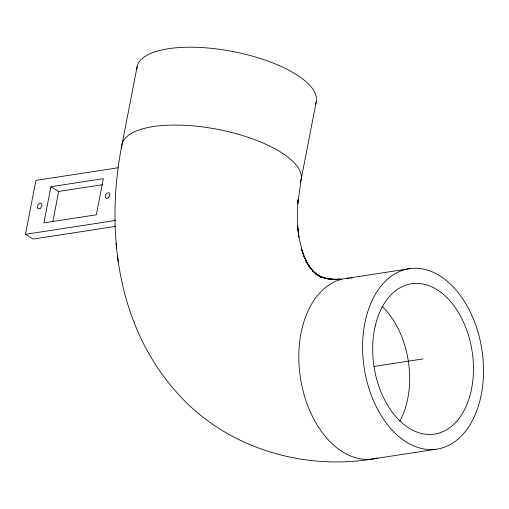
<?xml version="1.0" encoding="UTF-8"?>
<svg xmlns="http://www.w3.org/2000/svg" width="509" height="509" viewBox="0 0 509 509"><rect width="100%" height="100%" fill="white"/><g stroke="black" fill="none" stroke-linecap="round" stroke-linejoin="round"><path stroke-width="0.76" d="M115.562 226.41L33.219 239.045L25.45 234.312L35.929 180.39L118.273 167.754M50.919 186.714L43.895 222.859L96.296 214.817L103.327 178.665L50.919 186.714L58.688 191.448L102.487 184.722M52.86 221.44L58.688 191.448M137.144 66.539L122.115 143.945C105.287 227.739 116.402 322.661 173.938 389.15C221.256 445.852 299.566 470.844 371.634 459.124L435.43 449.332A91.27 59.559 81.3 0 0 468.165 307.862A91.27 59.559 81.3 0 0 365.627 319.569A91.27 59.559 81.3 0 0 435.43 449.332M316.21 101.94L301.073 179.798L297.727 203.848L298.089 199.611C297.103 212.138 297.211 224.768 298.847 237.239L297.491 225.353L298.089 230.539M25.45 234.312L115.632 220.467M346.915 278.302L410.718 268.51M374.058 366.442L423.074 358.921M340.871 279.066L334.903 279.486L341.145 279.237L329.743 279.059L336.055 279.708L324.653 278.092L329.291 279.206M329.488 279.244L320.174 276.533L326.046 278.779L315.752 274.135L321.173 277.004L316.356 274.128L320.765 277.195M320.816 277.227L312.335 270.712L316.439 274.389M316.496 274.408L308.848 266.436L313.016 271.259L305.896 261.302L309.364 266.614L303.37 255.2L305.998 260.837L301.258 248.118L302.931 253.864L299.496 239.904L298.306 232.581M116.058 242.958L116.663 248.144M117.528 256.027L118.152 261.429M121.804 148.475A91.27 33.301 11 0 1 216.929 129.222A91.27 33.301 11 0 1 300.176 182.426M136.857 69.294A91.27 33.301 11 0 1 233.809 51.702A91.27 33.301 11 0 1 315.313 104.568M377.589 457.973A91.27 59.559 81.3 0 1 300.501 378.372A91.27 59.559 81.3 0 1 349.149 278.111M350.65 278.054A91.27 59.559 81.3 0 1 352.152 278.054M381.935 306.253A76.057 49.634 81.3 0 1 399.813 421.159M108.105 197.874A3.041 2.023 -58.6 0 0 109.257 193.032A3.041 2.023 -58.6 0 0 105.312 195.749A3.041 2.023 -58.6 0 0 108.105 197.874M40.205 208.296A3.041 2.023 -58.6 0 0 41.356 203.454A3.041 2.023 -58.6 0 0 37.411 206.17A3.041 2.023 -58.6 0 0 40.205 208.296M375.197 326.129A76.057 49.634 81.3 0 0 433.369 434.266A76.057 49.634 81.3 0 0 460.651 316.369A76.057 49.634 81.3 0 0 375.197 326.129"/></g></svg>
